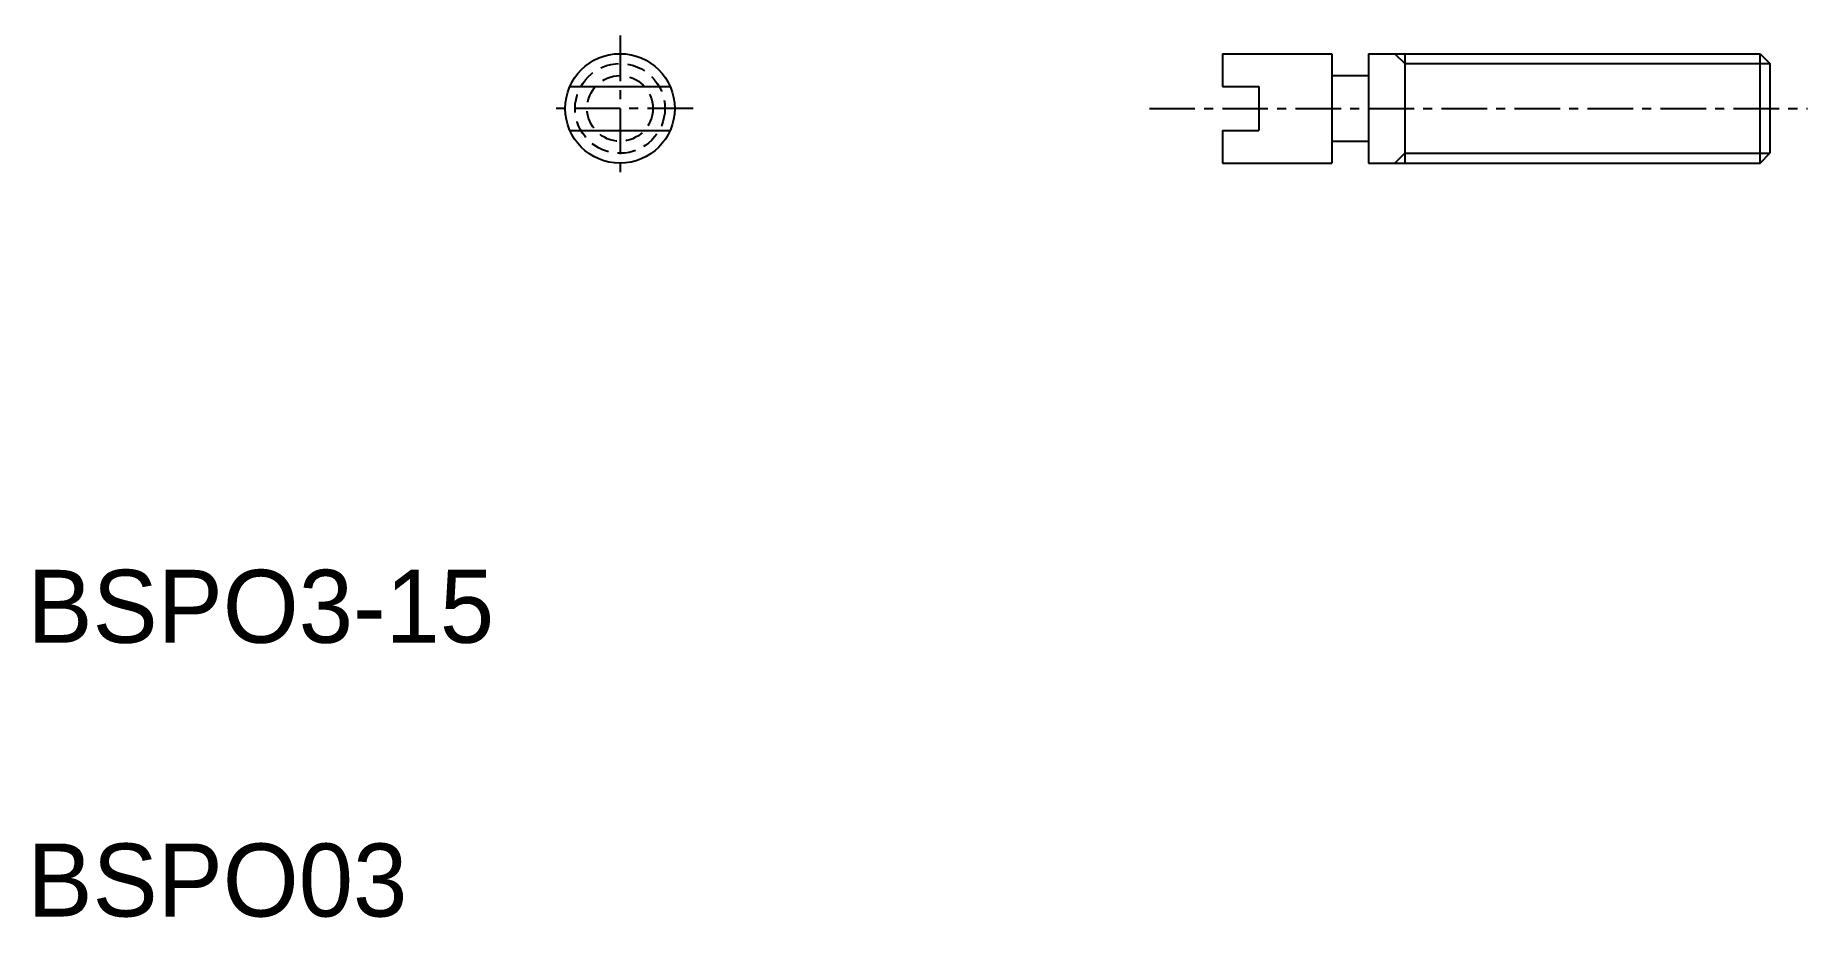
# Model space of a CAD drawing. Extents: x 5.2 to 53.8, y 5 to 29.1.
import ezdxf

# ---------------------------------------------------------------- set-up
doc = ezdxf.new("R2010")
doc.units = 0
doc.linetypes.add('CENTER', pattern=[2, 1.25, -0.25, 0.25, -0.25])
doc.linetypes.add('DASHED', pattern=[0.75, 0.5, -0.25])
doc.layers.get('0').update_dxf_attribs({"linetype": 'CONTINUOUS'})
doc.layers.add('CENTER', color=1, linetype='CENTER')

msp = doc.modelspace()

# ---------------------------------------------------------------- linework, layer by layer
at = {"color": 7, "linetype": 'CONTINUOUS'}
for p, q in [((37.732, 28.641), (40.732, 28.641)), ((37.732, 28.641), (37.732, 27.741)), ((40.732, 28.641), (40.732, 25.641)), ((41.732, 28.641), (52.461, 28.641)), ((41.732, 28.641), (41.732, 25.641)), ((42.732, 28.641), (42.732, 25.641)), ((52.461, 25.641), (52.461, 28.641)), ((52.461, 28.641), (52.732, 28.371)), ((52.732, 28.371), (52.732, 25.912)), ((19.857, 27.741), (22.607, 27.741)), ((37.732, 27.741), (38.732, 27.741)), ((38.732, 27.741), (38.732, 26.541)), ((40.732, 28.041), (41.732, 28.041)), ((19.857, 26.541), (22.607, 26.541)), ((37.732, 26.541), (37.732, 25.641)), ((37.732, 26.541), (38.732, 26.541)), ((40.732, 26.241), (41.732, 26.241)), ((52.461, 25.641), (52.732, 25.912)), ((37.732, 25.641), (40.732, 25.641)), ((41.732, 25.641), (52.461, 25.641))]:
    msp.add_line(p, q, dxfattribs=at)
at = {"color": 3, "linetype": 'CONTINUOUS'}
for p, q in [((42.461, 28.641), (42.732, 28.371)), ((42.732, 28.371), (52.732, 28.371)), ((42.461, 25.641), (42.732, 25.912)), ((42.732, 25.912), (52.732, 25.912))]:
    msp.add_line(p, q, dxfattribs=at)
at = {"color": 7, "linetype": 'CONTINUOUS'}
msp.add_circle((21.232, 27.141), 1.5, dxfattribs=at)
at = {"color": 3, "linetype": 'DASHED'}
for radius in [1.23, 0.9]:
    msp.add_circle((21.232, 27.141), radius, dxfattribs=at)
at = {"layer": 'CENTER', "color": 1, "linetype": 'CENTER'}
for p, q in [((21.232, 29.141), (21.232, 25.141)), ((23.232, 27.141), (19.232, 27.141)), ((35.732, 27.141), (53.762, 27.141))]:
    msp.add_line(p, q, dxfattribs=at)

# ---------------------------------------------------------------- texts
at = {"color": 7, "linetype": 'CONTINUOUS'}
for s, p in [('BSPO3-15', (5, 12.5)), ('BSPO03', (5, 5))]:
    msp.add_text(s, height=2, dxfattribs=at).set_placement(p)

doc.saveas('drawing.dxf')
